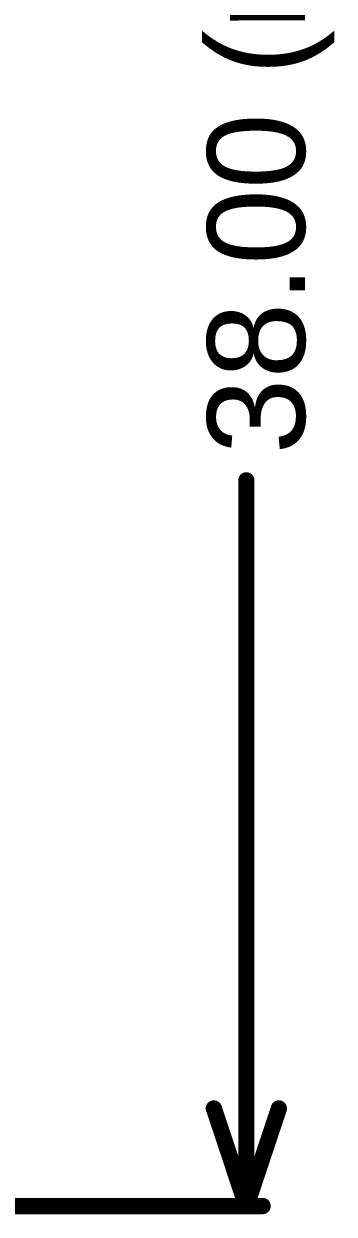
# Model space of a CAD drawing. Header units: inches. Extents: x -11 to 5433, y -4 to 5447.
# Drawn here: x 67.64 to 72.49, y -3.63 to 14.96 of the extents above; entities that cross this region are included whole.
import ezdxf

# ---------------------------------------------------------------- set-up
doc = ezdxf.new("R2010")
doc.units = ezdxf.units.IN
doc.layers.add('Dimensions', color=6, linetype='Continuous')
doc.styles.add('Arial', font='', dxfattribs={"height": 0.2})
doc.styles.get('Arial').set_extended_font_data('Arial')

msp = doc.modelspace()

# ---------------------------------------------------------------- linework, layer by layer
at = {"layer": 'Dimensions'}
for points in [[(71.12, -3.5, 0.254, 0.254, 0), (71.12, 7.829, 0.254, 0.254, 0)], [(70.612, -1.976, 0.254, 0.254, 0), (71.12, -3.5, 0.254, 0.254, 0)], [(71.12, -3.5, 0.254, 0.254, 0), (71.628, -1.976, 0.254, 0.254, 0)], [(66.454, -3.5, 0.254, 0.254, 0), (71.374, -3.5, 0.254, 0.254, 0)]]:
    msp.add_lwpolyline(points, format="xyseb", dxfattribs=at)
for points in [[(71.056, 7.829, 0.127, 0.127, 1), (71.183, 7.829, 0.127, 0.127, 1)], [(70.548, -1.976, 0.127, 0.127, 1), (70.675, -1.976, 0.127, 0.127, 1)], [(71.564, -1.976, 0.127, 0.127, 1), (71.691, -1.976, 0.127, 0.127, 1)], [(71.056, -3.5, 0.127, 0.127, 1), (71.183, -3.5, 0.127, 0.127, 1)], [(71.056, -3.5, 0.127, 0.127, 1), (71.183, -3.5, 0.127, 0.127, 1)], [(71.056, -3.5, 0.127, 0.127, 1), (71.183, -3.5, 0.127, 0.127, 1)], [(71.311, -3.5, 0.127, 0.127, 1), (71.438, -3.5, 0.127, 0.127, 1)]]:
    msp.add_lwpolyline(points, format="xyseb", close=True, dxfattribs=at)

# ---------------------------------------------------------------- texts
at = {"layer": 'Dimensions', "style": 'Arial'}
msp.add_text('38.00 (mm)', height=1.524, rotation=90, dxfattribs=at).set_placement((72.034, 8.235))

doc.saveas('drawing.dxf')
